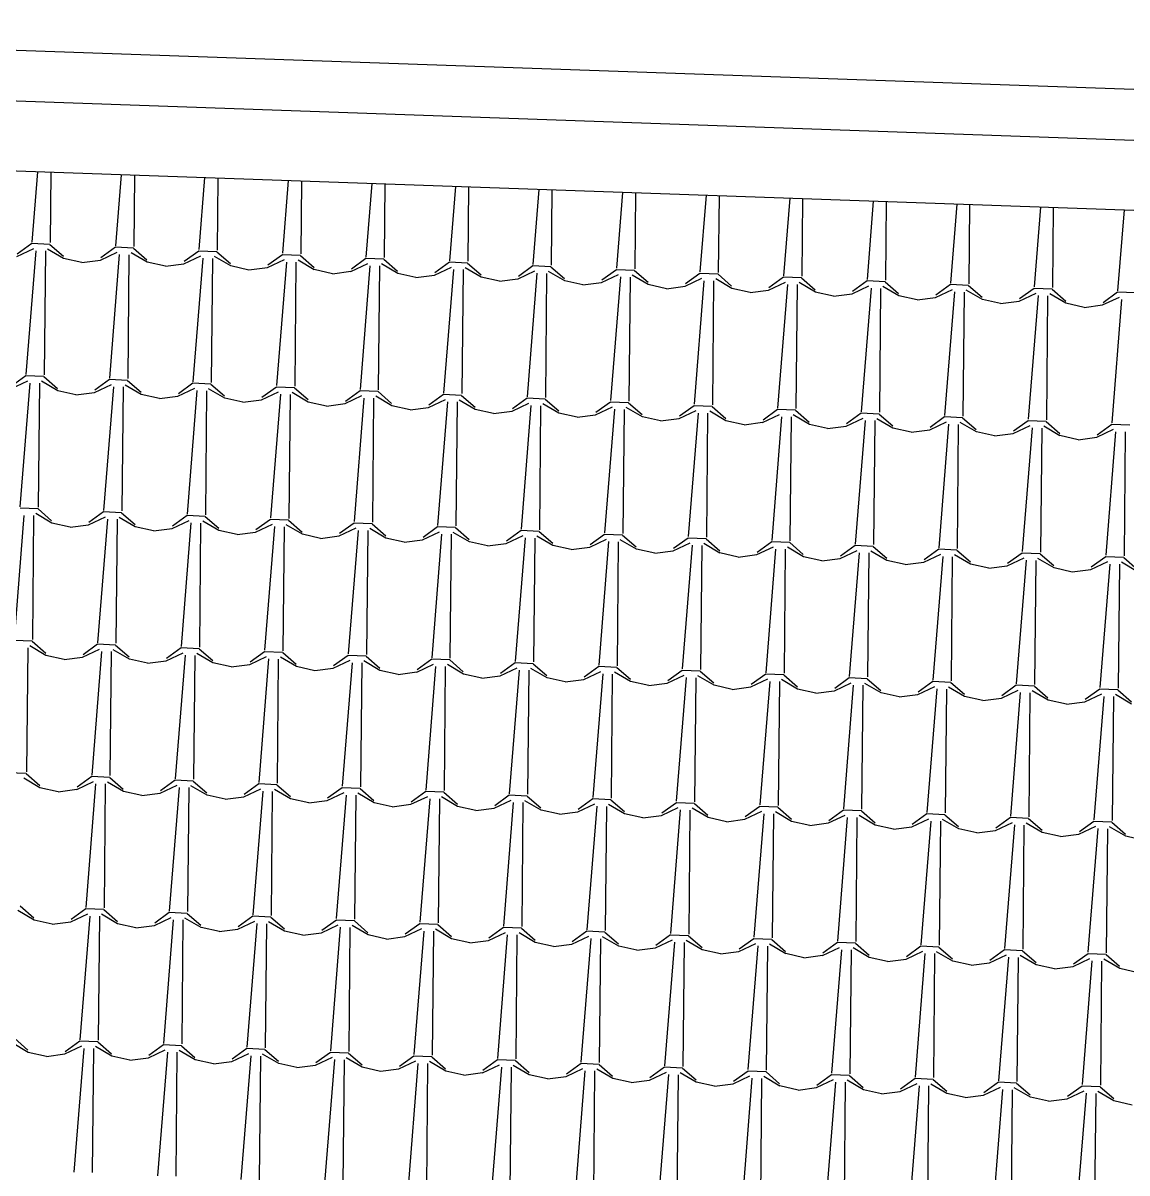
# Model space of a CAD drawing. Extents: x 1037 to 14540, y 1034 to 18285.
# Drawn here: x 7406 to 7722.9, y 1882.9 to 2212.9 of the extents above; entities that cross this region are included whole.
import ezdxf

# ---------------------------------------------------------------- set-up
doc = ezdxf.new("R2010")
doc.units = 0
doc.header["$LTSCALE"] = 100
doc.header["$MEASUREMENT"] = 0
doc.layers.get('0').update_dxf_attribs({"color": 240, "linetype": 'CONTINUOUS'})
doc.layers.add('proiezioni', color=252, linetype='CONTINUOUS')
doc.layers.add('retini copertura', color=32, linetype='CONTINUOUS')

# ---------------------------------------------------------------- blocks, each defined once
blk = doc.blocks.new('*X1854')
at = {"color": 0}
for p, q in [((20.7072, 21.689), (20.691, 21.4873)), ((20.7455, 21.6877), (20.7436, 21.4858)), ((20.9471, 21.6806), (20.9308, 21.4766)), ((20.9853, 21.6793), (20.9834, 21.4751)), ((21.187, 21.6722), (21.1705, 21.4658)), ((21.2251, 21.6708), (21.2231, 21.4644)), ((21.427, 21.6637), (21.4103, 21.4551)), ((21.4649, 21.6624), (21.4629, 21.4536)), ((21.6669, 21.6553), (21.6501, 21.4444)), ((21.7047, 21.654), (21.7026, 21.4429)), ((21.9069, 21.6469), (21.8898, 21.4337)), ((21.9444, 21.6455), (21.9424, 21.4322)), ((22.1468, 21.6384), (22.1296, 21.423)), ((22.1842, 21.6371), (22.1821, 21.4214)), ((22.3867, 21.63), (22.3693, 21.4122)), ((22.424, 21.6287), (22.4219, 21.4107)), ((22.6267, 21.6215), (22.6091, 21.4015)), ((22.6638, 21.6202), (22.6617, 21.4)), ((22.8666, 21.6131), (22.8488, 21.3908)), ((22.9036, 21.6118), (22.9014, 21.3892)), ((23.1066, 21.6047), (23.0886, 21.3801)), ((23.1433, 21.6034), (23.1412, 21.3785)), ((23.3465, 21.5962), (23.3284, 21.3694)), ((23.3831, 21.5949), (23.3809, 21.3678)), ((23.5864, 21.5878), (23.5681, 21.3586)), ((23.6229, 21.5865), (23.6207, 21.357)), ((23.8264, 21.5794), (23.8079, 21.3479)), ((20.6911, 21.4832), (20.6491, 21.4529)), ((20.7428, 21.4808), (20.6911, 21.4832)), ((20.7427, 21.4808), (20.7818, 21.447)), ((20.6481, 21.4463), (20.6966, 21.4692)), ((20.7024, 21.4623), (20.674, 21.1077)), ((20.73, 21.4619), (20.7266, 21.1062)), ((20.7823, 21.4403), (20.736, 21.4674)), ((20.8879, 21.4356), (20.9364, 21.4585)), ((20.9308, 21.4725), (20.8889, 21.4422)), ((20.9421, 21.4516), (20.9138, 21.097)), ((20.9825, 21.4701), (20.9308, 21.4724)), ((20.9698, 21.4512), (20.9664, 21.0955)), ((21.0221, 21.4296), (20.9758, 21.4567)), ((20.9825, 21.4701), (21.0216, 21.4362)), ((21.1276, 21.4249), (21.1761, 21.4477)), ((21.1706, 21.4617), (21.1286, 21.4315)), ((21.2223, 21.4594), (21.1706, 21.4617)), ((21.2223, 21.4594), (21.2613, 21.4255)), ((21.4103, 21.451), (21.3684, 21.4207)), ((21.462, 21.4487), (21.4104, 21.451)), ((21.462, 21.4487), (21.5011, 21.4148)), ((20.8347, 21.4287), (20.7823, 21.4403)), ((20.8347, 21.4287), (20.8878, 21.4357)), ((21.0744, 21.418), (21.0221, 21.4296)), ((21.0744, 21.418), (21.1276, 21.4249)), ((21.1819, 21.4408), (21.1536, 21.0862)), ((21.2096, 21.4405), (21.2061, 21.0847)), ((21.2618, 21.4188), (21.2156, 21.446)), ((21.3142, 21.4072), (21.2618, 21.4189)), ((21.3142, 21.4073), (21.3674, 21.4142)), ((21.3674, 21.4141), (21.4159, 21.437)), ((21.4217, 21.4301), (21.3933, 21.0755)), ((21.4493, 21.4297), (21.4459, 21.074)), ((21.5016, 21.4081), (21.4553, 21.4352)), ((21.6072, 21.4034), (21.6557, 21.4263)), ((21.6501, 21.4403), (21.6082, 21.41)), ((21.6614, 21.4194), (21.6331, 21.0648)), ((21.7018, 21.4379), (21.6501, 21.4402)), ((21.6891, 21.419), (21.6856, 21.0633)), ((21.7414, 21.3974), (21.6951, 21.4245)), ((21.7018, 21.4379), (21.7409, 21.404)), ((21.8469, 21.3927), (21.8954, 21.4156)), ((21.8899, 21.4295), (21.8479, 21.3993)), ((21.9416, 21.4272), (21.8899, 21.4295)), ((21.9811, 21.3867), (21.9348, 21.4138)), ((21.9415, 21.4272), (21.9806, 21.3933)), ((22.1296, 21.4188), (22.0877, 21.3886)), ((22.1813, 21.4165), (22.1296, 21.4188)), ((22.1813, 21.4165), (22.2204, 21.3826)), ((21.5539, 21.3965), (21.5016, 21.4082)), ((21.5539, 21.3965), (21.6071, 21.4035)), ((21.7937, 21.3858), (21.7413, 21.3974)), ((21.7937, 21.3858), (21.8469, 21.3927)), ((21.9012, 21.4087), (21.8728, 21.0541)), ((21.9288, 21.4083), (21.9254, 21.0525)), ((22.0335, 21.3751), (21.9811, 21.3867)), ((22.0335, 21.3751), (22.0866, 21.382)), ((22.0867, 21.3819), (22.1352, 21.4048)), ((22.1409, 21.3979), (22.1126, 21.0433)), ((22.1686, 21.3975), (22.1652, 21.0418)), ((22.2209, 21.3759), (22.1746, 21.4031)), ((22.3264, 21.3712), (22.3749, 21.3941)), ((22.3694, 21.4081), (22.3274, 21.3778)), ((22.3807, 21.3872), (22.3523, 21.0326)), ((22.4211, 21.4058), (22.3694, 21.4081)), ((22.4083, 21.3868), (22.4049, 21.0311)), ((22.4606, 21.3652), (22.4144, 21.3923)), ((22.4211, 21.4057), (22.4601, 21.3719)), ((22.5662, 21.3605), (22.6147, 21.3834)), ((22.6091, 21.3974), (22.5672, 21.3671)), ((22.6608, 21.395), (22.6092, 21.3973)), ((22.7004, 21.3545), (22.6541, 21.3816)), ((22.6608, 21.395), (22.6999, 21.3611)), ((22.8489, 21.3866), (22.807, 21.3564)), ((22.9006, 21.3843), (22.8489, 21.3866)), ((22.9006, 21.3843), (22.9397, 21.3504)), ((22.2732, 21.3643), (22.2209, 21.376)), ((22.2732, 21.3644), (22.3264, 21.3713)), ((22.513, 21.3536), (22.4606, 21.3652)), ((22.513, 21.3536), (22.5662, 21.3606)), ((22.6205, 21.3765), (22.5921, 21.0219)), ((22.6481, 21.3761), (22.6447, 21.0203)), ((22.7527, 21.3429), (22.7004, 21.3545)), ((22.7527, 21.3429), (22.8059, 21.3498)), ((22.806, 21.3498), (22.8545, 21.3727)), ((22.8602, 21.3658), (22.8319, 21.0112)), ((22.8879, 21.3653), (22.8844, 21.0096)), ((22.9402, 21.3437), (22.8939, 21.3709)), ((23.0457, 21.339), (23.0942, 21.3619)), ((23.0887, 21.3759), (23.0467, 21.3456)), ((23.1, 21.3551), (23.0716, 21.0005)), ((23.1404, 21.3736), (23.0887, 21.3759)), ((23.1276, 21.3546), (23.1242, 20.9989)), ((23.1799, 21.333), (23.1336, 21.3602)), ((23.1404, 21.3736), (23.1794, 21.3397)), ((23.2855, 21.3283), (23.334, 21.3512)), ((23.3284, 21.3652), (23.2865, 21.3349)), ((23.3801, 21.3628), (23.3284, 21.3652)), ((23.4197, 21.3223), (23.3734, 21.3494)), ((23.3801, 21.3628), (23.4192, 21.329)), ((23.5682, 21.3544), (23.5262, 21.3242)), ((23.6199, 21.3521), (23.5682, 21.3544)), ((23.6199, 21.3521), (23.6589, 21.3182)), ((22.9925, 21.3321), (22.9401, 21.3438)), ((22.9925, 21.3322), (23.0457, 21.3391)), ((23.2323, 21.3214), (23.1799, 21.3331)), ((23.2323, 21.3215), (23.2854, 21.3284)), ((23.3397, 21.3443), (23.3114, 20.9897)), ((23.3674, 21.3439), (23.3639, 20.9881)), ((23.472, 21.3107), (23.4197, 21.3223)), ((23.472, 21.3107), (23.5252, 21.3176)), ((23.5252, 21.3176), (23.5737, 21.3405)), ((23.5795, 21.3336), (23.5511, 20.979)), ((23.6071, 21.3331), (23.6037, 20.9774)), ((23.6594, 21.3116), (23.6132, 21.3387)), ((23.765, 21.3069), (23.8135, 21.3297)), ((23.808, 21.3437), (23.766, 21.3135)), ((23.8192, 21.3229), (23.7909, 20.9683)), ((23.8596, 21.3414), (23.808, 21.3437)), ((23.7118, 21.3), (23.6594, 21.3116)), ((23.7118, 21.3), (23.765, 21.3069)), ((20.6311, 21.0667), (20.6796, 21.0896)), ((20.6741, 21.1036), (20.6321, 21.0733)), ((20.7258, 21.1012), (20.6741, 21.1035)), ((20.7653, 21.0607), (20.7191, 21.0878)), ((20.7258, 21.1012), (20.7648, 21.0673)), ((20.9138, 21.0928), (20.8719, 21.0626)), ((20.9655, 21.0905), (20.9139, 21.0928)), ((20.9655, 21.0905), (21.0046, 21.0566)), ((20.6854, 21.0827), (20.657, 20.7281)), ((20.7131, 21.0823), (20.7096, 20.7266)), ((20.8177, 21.0491), (20.7653, 21.0607)), ((20.8177, 21.0491), (20.8709, 21.056)), ((20.8709, 21.056), (20.9194, 21.0789)), ((20.9252, 21.0719), (20.8968, 20.7173)), ((20.9528, 21.0716), (20.9494, 20.7159)), ((21.0051, 21.0499), (20.9588, 21.0771)), ((21.1106, 21.0452), (21.1592, 21.0681)), ((21.1536, 21.0821), (21.1117, 21.0518)), ((21.1649, 21.0612), (21.1366, 20.7066)), ((21.2053, 21.0798), (21.1536, 21.0821)), ((21.1926, 21.0608), (21.1891, 20.7051)), ((21.2448, 21.0392), (21.1986, 21.0663)), ((21.2053, 21.0798), (21.2444, 21.0459)), ((21.3504, 21.0345), (21.3989, 21.0574)), ((21.3934, 21.0714), (21.3514, 21.0411)), ((21.4451, 21.069), (21.3934, 21.0714)), ((21.4846, 21.0285), (21.4383, 21.0556)), ((21.445, 21.069), (21.4841, 21.0352)), ((21.6331, 21.0606), (21.5912, 21.0304)), ((21.6848, 21.0583), (21.6331, 21.0606)), ((21.6848, 21.0583), (21.7239, 21.0244)), ((21.0574, 21.0383), (21.0051, 21.05)), ((21.0574, 21.0384), (21.1106, 21.0453)), ((21.2972, 21.0276), (21.2448, 21.0393)), ((21.2972, 21.0277), (21.3504, 21.0346)), ((21.4047, 21.0505), (21.3763, 20.6959)), ((21.4323, 21.0501), (21.4289, 20.6944)), ((21.537, 21.0169), (21.4846, 21.0285)), ((21.5369, 21.0169), (21.5901, 21.0238)), ((21.5902, 21.0238), (21.6387, 21.0467)), ((21.6444, 21.0398), (21.6161, 20.6852)), ((21.6721, 21.0394), (21.6687, 20.6837)), ((21.7244, 21.0178), (21.6781, 21.0449)), ((21.7767, 21.0062), (21.7244, 21.0178)), ((21.8299, 21.0131), (21.8784, 21.0359)), ((21.8729, 21.0499), (21.8309, 21.0197)), ((21.8842, 21.029), (21.8558, 20.6744)), ((21.9246, 21.0476), (21.8729, 21.0499)), ((21.9118, 21.0286), (21.9084, 20.6729)), ((21.9641, 21.007), (21.9179, 21.0342)), ((21.9246, 21.0476), (21.9636, 21.0137)), ((22.0697, 21.0023), (22.1182, 21.0252)), ((22.1126, 21.0392), (22.0707, 21.0089)), ((22.1239, 21.0183), (22.0956, 20.6637)), ((22.1643, 21.0369), (22.1127, 21.0392)), ((22.1516, 21.0179), (22.1482, 20.6622)), ((22.2039, 20.9963), (22.1576, 21.0234)), ((22.1643, 21.0369), (22.2034, 21.003)), ((22.3524, 21.0285), (22.3105, 20.9982)), ((22.4041, 21.0261), (22.3524, 21.0284)), ((22.4041, 21.0261), (22.4432, 20.9922)), ((21.7767, 21.0062), (21.8299, 21.0131)), ((22.0165, 20.9954), (21.9641, 21.0071)), ((22.0165, 20.9955), (22.0697, 21.0024)), ((22.2562, 20.9847), (22.2039, 20.9964)), ((22.2562, 20.9847), (22.3094, 20.9917)), ((22.3094, 20.9916), (22.358, 21.0145)), ((22.3637, 21.0076), (22.3354, 20.653)), ((22.3914, 21.0072), (22.3879, 20.6515)), ((22.4436, 20.9856), (22.3974, 21.0127)), ((22.496, 20.974), (22.4436, 20.9856)), ((22.5492, 20.9809), (22.5977, 21.0038)), ((22.5922, 21.0177), (22.5502, 20.9875)), ((22.6035, 20.9969), (22.5751, 20.6423)), ((22.6439, 21.0154), (22.5922, 21.0177)), ((22.6311, 20.9964), (22.6277, 20.6407)), ((22.6834, 20.9749), (22.6371, 21.002)), ((22.6438, 21.0154), (22.6829, 20.9815)), ((22.789, 20.9701), (22.8375, 20.993)), ((22.8319, 21.007), (22.79, 20.9768)), ((22.8432, 20.9862), (22.8149, 20.6316)), ((22.8836, 21.0047), (22.8319, 21.007)), ((22.8709, 20.9857), (22.8674, 20.63)), ((22.9232, 20.9641), (22.8769, 20.9913)), ((22.8836, 21.0047), (22.9227, 20.9708)), ((23.0717, 20.9963), (23.0297, 20.966)), ((23.1234, 20.994), (23.0717, 20.9963)), ((23.1234, 20.9939), (23.1624, 20.9601)), ((23.3114, 20.9856), (23.2695, 20.9553)), ((23.3631, 20.9832), (23.3115, 20.9855)), ((22.496, 20.974), (22.5492, 20.9809)), ((22.7358, 20.9633), (22.6834, 20.9749)), ((22.7357, 20.9633), (22.7889, 20.9702)), ((22.9755, 20.9525), (22.9232, 20.9642)), ((22.9755, 20.9526), (23.0287, 20.9595)), ((23.0287, 20.9594), (23.0772, 20.9823)), ((23.083, 20.9754), (23.0546, 20.6208)), ((23.1106, 20.975), (23.1072, 20.6193)), ((23.1629, 20.9534), (23.1167, 20.9805)), ((23.2153, 20.9418), (23.1629, 20.9534)), ((23.2685, 20.9487), (23.317, 20.9716)), ((23.3227, 20.9647), (23.2944, 20.6101)), ((23.3504, 20.9642), (23.347, 20.6085)), ((23.4027, 20.9427), (23.3564, 20.9698)), ((23.3631, 20.9832), (23.4022, 20.9493)), ((23.5082, 20.938), (23.5568, 20.9609)), ((23.5512, 20.9748), (23.5093, 20.9446)), ((23.5625, 20.954), (23.5341, 20.5994)), ((23.6029, 20.9725), (23.5512, 20.9748)), ((23.5901, 20.9535), (23.5867, 20.5978)), ((23.6424, 20.9319), (23.5962, 20.9591)), ((23.6029, 20.9725), (23.642, 20.9386)), ((23.791, 20.9641), (23.749, 20.9338)), ((23.8427, 20.9618), (23.791, 20.9641)), ((23.2153, 20.9418), (23.2685, 20.9488)), ((23.455, 20.9311), (23.4027, 20.9427)), ((23.455, 20.9311), (23.5082, 20.938)), ((23.6948, 20.9203), (23.6424, 20.932)), ((23.6948, 20.9204), (23.748, 20.9273)), ((23.748, 20.9272), (23.7965, 20.9501)), ((23.8023, 20.9433), (23.7739, 20.5887)), ((23.8299, 20.9428), (23.8265, 20.5871)), ((20.7088, 20.7216), (20.6571, 20.7239)), ((20.7088, 20.7216), (20.7479, 20.6877)), ((20.6684, 20.703), (20.6401, 20.3484)), ((20.6961, 20.7027), (20.6926, 20.347)), ((20.7483, 20.6811), (20.7021, 20.7082)), ((20.8539, 20.6763), (20.9024, 20.6992)), ((20.8969, 20.7132), (20.8549, 20.683)), ((20.9082, 20.6923), (20.8798, 20.3377)), ((20.9485, 20.7109), (20.8969, 20.7132)), ((20.9358, 20.6919), (20.9324, 20.3362)), ((20.9881, 20.6703), (20.9418, 20.6975)), ((20.9485, 20.7109), (20.9876, 20.677)), ((21.0937, 20.6656), (21.1422, 20.6885)), ((21.1366, 20.7025), (21.0947, 20.6722)), ((21.1883, 20.7002), (21.1366, 20.7025)), ((21.1883, 20.7001), (21.2274, 20.6663)), ((21.3764, 20.6918), (21.3344, 20.6615)), ((21.4281, 20.6894), (21.3764, 20.6917)), ((21.4281, 20.6894), (21.4671, 20.6555)), ((20.8007, 20.6694), (20.7483, 20.6811)), ((20.8007, 20.6695), (20.8539, 20.6764)), ((21.0405, 20.6587), (20.9881, 20.6704)), ((21.0404, 20.6588), (21.0936, 20.6657)), ((21.1479, 20.6816), (21.1196, 20.327)), ((21.1756, 20.6812), (21.1722, 20.3255)), ((21.2279, 20.6596), (21.1816, 20.6867)), ((21.2802, 20.648), (21.2279, 20.6596)), ((21.2802, 20.648), (21.3334, 20.655)), ((21.3334, 20.6549), (21.3819, 20.6778)), ((21.3877, 20.6709), (21.3593, 20.3163)), ((21.4153, 20.6705), (21.4119, 20.3148)), ((21.4676, 20.6489), (21.4214, 20.676)), ((21.5732, 20.6442), (21.6217, 20.6671)), ((21.6161, 20.681), (21.5742, 20.6508)), ((21.6274, 20.6601), (21.5991, 20.3055)), ((21.6678, 20.6787), (21.6162, 20.681)), ((21.6551, 20.6597), (21.6517, 20.304)), ((21.7074, 20.6381), (21.6611, 20.6653)), ((21.6678, 20.6787), (21.7069, 20.6448)), ((21.8129, 20.6334), (21.8615, 20.6563)), ((21.8559, 20.6703), (21.814, 20.64)), ((21.9076, 20.668), (21.8559, 20.6703)), ((21.9076, 20.668), (21.9467, 20.6341)), ((22.0957, 20.6596), (22.0537, 20.6293)), ((22.1473, 20.6572), (22.0957, 20.6596)), ((22.1473, 20.6572), (22.1864, 20.6234)), ((21.52, 20.6373), (21.4676, 20.6489)), ((21.52, 20.6373), (21.5731, 20.6442)), ((21.7597, 20.6265), (21.7074, 20.6382)), ((21.7597, 20.6266), (21.8129, 20.6335)), ((21.8672, 20.6494), (21.8389, 20.2948)), ((21.8949, 20.649), (21.8914, 20.2933)), ((21.9471, 20.6274), (21.9009, 20.6545)), ((21.9995, 20.6158), (21.9471, 20.6275)), ((21.9995, 20.6158), (22.0527, 20.6228)), ((22.0527, 20.6227), (22.1012, 20.6456)), ((22.107, 20.6387), (22.0786, 20.2841)), ((22.1346, 20.6383), (22.1312, 20.2826)), ((22.1869, 20.6167), (22.1406, 20.6438)), ((22.2925, 20.612), (22.341, 20.6349)), ((22.3354, 20.6488), (22.2935, 20.6186)), ((22.3467, 20.628), (22.3184, 20.2734)), ((22.3871, 20.6465), (22.3354, 20.6488)), ((22.3744, 20.6276), (22.3709, 20.2718)), ((22.4267, 20.606), (22.3804, 20.6331)), ((22.3871, 20.6465), (22.4262, 20.6126)), ((22.5322, 20.6013), (22.5807, 20.6241)), ((22.5752, 20.6381), (22.5332, 20.6079)), ((22.6269, 20.6358), (22.5752, 20.6381)), ((22.6664, 20.5952), (22.6202, 20.6224)), ((22.6269, 20.6358), (22.6659, 20.6019)), ((22.8149, 20.6274), (22.773, 20.5971)), ((22.8666, 20.6251), (22.815, 20.6274)), ((22.8666, 20.6251), (22.9057, 20.5912)), ((22.2393, 20.6051), (22.1869, 20.6167)), ((22.2392, 20.6051), (22.2924, 20.612)), ((22.479, 20.5944), (22.4267, 20.606)), ((22.479, 20.5944), (22.5322, 20.6013)), ((22.5865, 20.6173), (22.5581, 20.2627)), ((22.6141, 20.6168), (22.6107, 20.2611)), ((22.7188, 20.5836), (22.6664, 20.5953)), ((22.7188, 20.5837), (22.772, 20.5906)), ((22.772, 20.5905), (22.8205, 20.6134)), ((22.8262, 20.6065), (22.7979, 20.2519)), ((22.8539, 20.6061), (22.8505, 20.2504)), ((22.9062, 20.5845), (22.8599, 20.6116)), ((23.0117, 20.5798), (23.0602, 20.6027)), ((23.0547, 20.6167), (23.0128, 20.5864)), ((23.066, 20.5958), (23.0376, 20.2412)), ((23.1064, 20.6143), (23.0547, 20.6166)), ((23.0936, 20.5954), (23.0902, 20.2396)), ((23.1459, 20.5738), (23.0997, 20.6009)), ((23.1064, 20.6143), (23.1455, 20.5804)), ((23.2515, 20.5691), (23.3, 20.592)), ((23.2945, 20.6059), (23.2525, 20.5757)), ((23.3461, 20.6036), (23.2945, 20.6059)), ((23.3857, 20.5631), (23.3394, 20.5902)), ((23.3461, 20.6036), (23.3852, 20.5697)), ((23.5342, 20.5952), (23.4923, 20.5649)), ((23.5859, 20.5929), (23.5342, 20.5952)), ((23.5859, 20.5929), (23.625, 20.559)), ((22.9585, 20.5729), (22.9062, 20.5845)), ((22.9585, 20.5729), (23.0117, 20.5799)), ((23.1983, 20.5622), (23.1459, 20.5738)), ((23.1983, 20.5622), (23.2515, 20.5691)), ((23.3058, 20.5851), (23.2774, 20.2305)), ((23.3334, 20.5846), (23.33, 20.2289)), ((23.4381, 20.5514), (23.3857, 20.5631)), ((23.438, 20.5515), (23.4912, 20.5584)), ((23.4913, 20.5583), (23.5398, 20.5812)), ((23.5455, 20.5744), (23.5172, 20.2198)), ((23.5732, 20.5739), (23.5697, 20.2182)), ((23.6255, 20.5523), (23.5792, 20.5795)), ((23.731, 20.5476), (23.7795, 20.5705)), ((23.774, 20.5845), (23.732, 20.5542)), ((23.7853, 20.5636), (23.7569, 20.209)), ((23.8257, 20.5822), (23.774, 20.5845)), ((23.8129, 20.5632), (23.8095, 20.2074)), ((23.8652, 20.5416), (23.819, 20.5687)), ((23.8257, 20.5821), (23.8647, 20.5483)), ((23.6778, 20.5407), (23.6255, 20.5524)), ((23.6778, 20.5408), (23.731, 20.5477)), ((20.6918, 20.342), (20.6401, 20.3443)), ((20.7314, 20.3014), (20.6851, 20.3286)), ((20.6918, 20.342), (20.7309, 20.3081)), ((20.8799, 20.3336), (20.8379, 20.3033)), ((20.9316, 20.3313), (20.8799, 20.3336)), ((20.9316, 20.3313), (20.9706, 20.2974)), ((20.6791, 20.3231), (20.6757, 19.9673)), ((20.7837, 20.2898), (20.7313, 20.3015)), ((20.7837, 20.2899), (20.8369, 20.2968)), ((20.8369, 20.2967), (20.8854, 20.3196)), ((20.8912, 20.3127), (20.8628, 19.9581)), ((20.9188, 20.3123), (20.9154, 19.9566)), ((20.9711, 20.2907), (20.9249, 20.3178)), ((21.0767, 20.286), (21.1252, 20.3089)), ((21.1196, 20.3229), (21.0777, 20.2926)), ((21.1309, 20.302), (21.1026, 19.9474)), ((21.1713, 20.3205), (21.1197, 20.3228)), ((21.1586, 20.3016), (21.1552, 19.9459)), ((21.2109, 20.28), (21.1646, 20.3071)), ((21.1713, 20.3205), (21.2104, 20.2866)), ((21.3164, 20.2753), (21.3649, 20.2982)), ((21.3594, 20.3121), (21.3174, 20.2819)), ((21.4111, 20.3098), (21.3594, 20.3121)), ((21.4506, 20.2693), (21.4044, 20.2964)), ((21.4111, 20.3098), (21.4501, 20.2759)), ((21.5992, 20.3014), (21.5572, 20.2711)), ((21.6508, 20.2991), (21.5992, 20.3014)), ((21.6508, 20.2991), (21.6899, 20.2652)), ((21.0235, 20.2791), (20.9711, 20.2907)), ((21.0235, 20.2791), (21.0766, 20.2861)), ((21.2632, 20.2684), (21.2109, 20.28)), ((21.2632, 20.2684), (21.3164, 20.2753)), ((21.3707, 20.2912), (21.3424, 19.9366)), ((21.3984, 20.2909), (21.3949, 19.9351)), ((21.503, 20.2576), (21.4506, 20.2693)), ((21.503, 20.2577), (21.5562, 20.2646)), ((21.5562, 20.2645), (21.6047, 20.2874)), ((21.6105, 20.2805), (21.5821, 19.9259)), ((21.6381, 20.2801), (21.6347, 19.9244)), ((21.6904, 20.2585), (21.6441, 20.2857)), ((21.796, 20.2538), (21.8445, 20.2767)), ((21.8389, 20.2907), (21.797, 20.2604)), ((21.8502, 20.2698), (21.8219, 19.9152)), ((21.8906, 20.2884), (21.8389, 20.2907)), ((21.8779, 20.2694), (21.8744, 19.9137)), ((21.9302, 20.2478), (21.8839, 20.2749)), ((21.8906, 20.2883), (21.9297, 20.2545)), ((22.0357, 20.2431), (22.0842, 20.266)), ((22.0787, 20.28), (22.0367, 20.2497)), ((22.09, 20.2591), (22.0616, 19.9045)), ((22.1304, 20.2776), (22.0787, 20.2799)), ((22.1699, 20.2371), (22.1237, 20.2642)), ((22.1304, 20.2776), (22.1694, 20.2437)), ((22.3184, 20.2692), (22.2765, 20.239)), ((22.3701, 20.2669), (22.3185, 20.2692)), ((22.3701, 20.2669), (22.4092, 20.233)), ((21.7427, 20.2469), (21.6904, 20.2586)), ((21.7427, 20.2469), (21.7959, 20.2539)), ((21.9825, 20.2362), (21.9302, 20.2478)), ((21.9825, 20.2362), (22.0357, 20.2431)), ((22.1176, 20.2587), (22.1142, 19.9029)), ((22.2223, 20.2255), (22.1699, 20.2371)), ((22.2223, 20.2255), (22.2754, 20.2324)), ((22.2755, 20.2324), (22.324, 20.2552)), ((22.3297, 20.2484), (22.3014, 19.8938)), ((22.3574, 20.2479), (22.354, 19.8922)), ((22.4097, 20.2263), (22.3634, 20.2535)), ((22.462, 20.2147), (22.4097, 20.2264)), ((22.5152, 20.2216), (22.5637, 20.2445)), ((22.5582, 20.2585), (22.5163, 20.2282)), ((22.5695, 20.2376), (22.5411, 19.883)), ((22.6099, 20.2562), (22.5582, 20.2585)), ((22.5971, 20.2372), (22.5937, 19.8815)), ((22.6494, 20.2156), (22.6032, 20.2427)), ((22.6099, 20.2562), (22.6489, 20.2223)), ((22.755, 20.2109), (22.8035, 20.2338)), ((22.798, 20.2478), (22.756, 20.2175)), ((22.8093, 20.2269), (22.7809, 19.8723)), ((22.8496, 20.2454), (22.798, 20.2478)), ((22.8369, 20.2265), (22.8335, 19.8708)), ((22.8892, 20.2049), (22.8429, 20.232)), ((22.8496, 20.2454), (22.8887, 20.2116)), ((23.0377, 20.237), (22.9958, 20.2068)), ((23.0894, 20.2347), (23.0377, 20.237)), ((23.0894, 20.2347), (23.1285, 20.2008)), ((23.2775, 20.2263), (23.2355, 20.1961)), ((23.3292, 20.224), (23.2775, 20.2263)), ((22.462, 20.2148), (22.5152, 20.2217)), ((22.7018, 20.204), (22.6494, 20.2156)), ((22.7018, 20.204), (22.755, 20.211)), ((22.9415, 20.1933), (22.8892, 20.2049)), ((22.9415, 20.1933), (22.9947, 20.2002)), ((22.9948, 20.2002), (23.0433, 20.2231)), ((23.049, 20.2162), (23.0207, 19.8616)), ((23.0767, 20.2157), (23.0732, 19.86)), ((23.129, 20.1942), (23.0827, 20.2213)), ((23.1813, 20.1825), (23.129, 20.1942)), ((23.2345, 20.1894), (23.283, 20.2123)), ((23.2888, 20.2055), (23.2604, 19.8509)), ((23.3164, 20.205), (23.313, 19.8493)), ((23.3687, 20.1834), (23.3225, 20.2106)), ((23.3292, 20.224), (23.3682, 20.1901)), ((23.4743, 20.1787), (23.5228, 20.2016)), ((23.5172, 20.2156), (23.4753, 20.1853)), ((23.5285, 20.1947), (23.5002, 19.8401)), ((23.5689, 20.2133), (23.5173, 20.2156)), ((23.5562, 20.1943), (23.5527, 19.8386)), ((23.6085, 20.1727), (23.5622, 20.1998)), ((23.5689, 20.2133), (23.608, 20.1794)), ((23.757, 20.2049), (23.7151, 20.1746)), ((23.8087, 20.2025), (23.757, 20.2048)), ((23.8087, 20.2025), (23.8477, 20.1686)), ((23.1813, 20.1826), (23.2345, 20.1895)), ((23.4211, 20.1718), (23.3687, 20.1835)), ((23.4211, 20.1719), (23.4742, 20.1788)), ((23.6608, 20.1611), (23.6085, 20.1727)), ((23.6608, 20.1611), (23.714, 20.168)), ((23.714, 20.168), (23.7625, 20.1909)), ((23.7683, 20.184), (23.7399, 19.8294)), ((23.7959, 20.1835), (23.7925, 19.8278)), ((23.8482, 20.162), (23.802, 20.1891)), ((20.6748, 19.9624), (20.6231, 19.9647)), ((20.6748, 19.9624), (20.7139, 19.9285)), ((20.7144, 19.9218), (20.6681, 19.9489)), ((20.8199, 19.9171), (20.8684, 19.94)), ((20.8629, 19.954), (20.8209, 19.9237)), ((20.8742, 19.9331), (20.8459, 19.5785)), ((20.9146, 19.9516), (20.8629, 19.954)), ((20.9019, 19.9327), (20.8984, 19.577)), ((20.9541, 19.9111), (20.9079, 19.9382)), ((20.9146, 19.9516), (20.9536, 19.9177)), ((21.0597, 19.9064), (21.1082, 19.9293)), ((21.1026, 19.9432), (21.0607, 19.913)), ((21.1543, 19.9409), (21.1027, 19.9432)), ((21.1543, 19.9409), (21.1934, 19.907)), ((21.3424, 19.9325), (21.3005, 19.9023)), ((21.3941, 19.9302), (21.3424, 19.9325)), ((21.3941, 19.9302), (21.4332, 19.8963)), ((20.7667, 19.9102), (20.7144, 19.9218)), ((20.7667, 19.9102), (20.8199, 19.9172)), ((21.0065, 19.8995), (20.9541, 19.9111)), ((21.0065, 19.8995), (21.0597, 19.9064)), ((21.114, 19.9223), (21.0856, 19.5678)), ((21.1416, 19.922), (21.1382, 19.5663)), ((21.1939, 19.9004), (21.1476, 19.9275)), ((21.2462, 19.8887), (21.1939, 19.9004)), ((21.2995, 19.8956), (21.348, 19.9185)), ((21.3537, 19.9116), (21.3254, 19.557)), ((21.3814, 19.9112), (21.3779, 19.5555)), ((21.4337, 19.8896), (21.3874, 19.9168)), ((21.5392, 19.8849), (21.5877, 19.9078)), ((21.5822, 19.9218), (21.5402, 19.8915)), ((21.5935, 19.9009), (21.5651, 19.5463)), ((21.6339, 19.9195), (21.5822, 19.9218)), ((21.6211, 19.9005), (21.6177, 19.5448)), ((21.6734, 19.8789), (21.6271, 19.906)), ((21.6338, 19.9194), (21.6729, 19.8856)), ((21.779, 19.8742), (21.8275, 19.8971)), ((21.8219, 19.9111), (21.78, 19.8808)), ((21.8736, 19.9087), (21.8219, 19.911)), ((21.8736, 19.9087), (21.9127, 19.8748)), ((22.0617, 19.9003), (22.0197, 19.8701)), ((22.1134, 19.898), (22.0617, 19.9003)), ((22.1134, 19.898), (22.1524, 19.8641)), ((21.2462, 19.8888), (21.2994, 19.8957)), ((21.486, 19.878), (21.4336, 19.8897)), ((21.486, 19.8781), (21.5392, 19.885)), ((21.7258, 19.8673), (21.6734, 19.8789)), ((21.7258, 19.8673), (21.7789, 19.8742)), ((21.8332, 19.8902), (21.8049, 19.5356)), ((21.8609, 19.8898), (21.8575, 19.5341)), ((21.9132, 19.8682), (21.8669, 19.8953)), ((21.9655, 19.8566), (21.9132, 19.8682)), ((21.9655, 19.8566), (22.0187, 19.8635)), ((22.0187, 19.8635), (22.0672, 19.8864)), ((22.073, 19.8795), (22.0446, 19.5249)), ((22.1006, 19.879), (22.0972, 19.5233)), ((22.1529, 19.8574), (22.1067, 19.8846)), ((22.2585, 19.8527), (22.307, 19.8756)), ((22.3015, 19.8896), (22.2595, 19.8593)), ((22.3128, 19.8687), (22.2844, 19.5141)), ((22.3531, 19.8873), (22.3015, 19.8896)), ((22.3404, 19.8683), (22.337, 19.5126)), ((22.3927, 19.8467), (22.3464, 19.8739)), ((22.3531, 19.8873), (22.3922, 19.8534)), ((22.4983, 19.842), (22.5468, 19.8649)), ((22.5412, 19.8789), (22.4993, 19.8486)), ((22.5929, 19.8765), (22.5412, 19.8789)), ((22.6325, 19.836), (22.5862, 19.8631)), ((22.5929, 19.8765), (22.632, 19.8427)), ((22.781, 19.8681), (22.739, 19.8379)), ((22.8327, 19.8658), (22.781, 19.8681)), ((22.8326, 19.8658), (22.8717, 19.8319)), ((22.2053, 19.8458), (22.1529, 19.8575)), ((22.2053, 19.8459), (22.2585, 19.8528)), ((22.445, 19.8351), (22.3927, 19.8468)), ((22.445, 19.8351), (22.4982, 19.8421)), ((22.5525, 19.858), (22.5242, 19.5034)), ((22.5802, 19.8576), (22.5767, 19.5019)), ((22.6848, 19.8244), (22.6324, 19.836)), ((22.6848, 19.8244), (22.738, 19.8313)), ((22.738, 19.8313), (22.7865, 19.8542)), ((22.7923, 19.8473), (22.7639, 19.4927)), ((22.8199, 19.8468), (22.8165, 19.4911)), ((22.8722, 19.8253), (22.8259, 19.8524)), ((22.9778, 19.8206), (23.0263, 19.8434)), ((23.0207, 19.8574), (22.9788, 19.8272)), ((23.032, 19.8366), (23.0037, 19.482)), ((23.0724, 19.8551), (23.0207, 19.8574)), ((23.0597, 19.8361), (23.0562, 19.4804)), ((23.112, 19.8145), (23.0657, 19.8417)), ((23.0724, 19.8551), (23.1115, 19.8212)), ((23.2175, 19.8098), (23.266, 19.8327)), ((23.2605, 19.8467), (23.2185, 19.8164)), ((23.3122, 19.8444), (23.2605, 19.8467)), ((23.3517, 19.8038), (23.3055, 19.8309)), ((23.3122, 19.8444), (23.3512, 19.8105)), ((23.5003, 19.836), (23.4583, 19.8057)), ((23.5519, 19.8336), (23.5003, 19.836)), ((23.5519, 19.8336), (23.591, 19.7997)), ((22.9246, 19.8137), (22.8722, 19.8253)), ((22.9246, 19.8137), (22.9777, 19.8206)), ((23.1643, 19.8029), (23.112, 19.8146)), ((23.1643, 19.803), (23.2175, 19.8099)), ((23.2718, 19.8259), (23.2434, 19.4713)), ((23.2994, 19.8254), (23.296, 19.4697)), ((23.4041, 19.7922), (23.3517, 19.8038)), ((23.4041, 19.7922), (23.4573, 19.7992)), ((23.4573, 19.7991), (23.5058, 19.822)), ((23.5115, 19.8151), (23.4832, 19.4605)), ((23.5392, 19.8146), (23.5358, 19.4589)), ((23.5915, 19.7931), (23.5452, 19.8202)), ((23.6971, 19.7884), (23.7456, 19.8113)), ((23.74, 19.8252), (23.6981, 19.795)), ((23.7513, 19.8044), (23.7229, 19.4498)), ((23.7917, 19.8229), (23.74, 19.8252)), ((23.7789, 19.8039), (23.7755, 19.4482)), ((23.8313, 19.7824), (23.785, 19.8095)), ((23.7917, 19.8229), (23.8308, 19.789)), ((23.6438, 19.7815), (23.5915, 19.7931)), ((23.6438, 19.7815), (23.697, 19.7884)), ((23.8836, 19.7707), (23.8312, 19.7824)), ((20.6974, 19.5422), (20.6511, 19.5693)), ((20.6578, 19.5827), (20.6969, 19.5489)), ((20.8459, 19.5743), (20.804, 19.5441)), ((20.8976, 19.572), (20.8459, 19.5743)), ((20.8976, 19.572), (20.9367, 19.5381)), ((20.7497, 19.5306), (20.6974, 19.5422)), ((20.7497, 19.5306), (20.8029, 19.5375)), ((20.8029, 19.5375), (20.8515, 19.5604)), ((20.8572, 19.5535), (20.8289, 19.1989)), ((20.8849, 19.5531), (20.8814, 19.1974)), ((20.9372, 19.5315), (20.8909, 19.5586)), ((21.0427, 19.5268), (21.0912, 19.5496)), ((21.0857, 19.5636), (21.0437, 19.5334)), ((21.097, 19.5427), (21.0686, 19.1881)), ((21.1374, 19.5613), (21.0857, 19.5636)), ((21.1246, 19.5424), (21.1212, 19.1866)), ((21.1769, 19.5207), (21.1306, 19.5479)), ((21.1373, 19.5613), (21.1764, 19.5274)), ((21.2825, 19.516), (21.331, 19.5389)), ((21.3254, 19.5529), (21.2835, 19.5226)), ((21.3771, 19.5506), (21.3254, 19.5529)), ((21.4167, 19.51), (21.3704, 19.5371)), ((21.3771, 19.5506), (21.4162, 19.5167)), ((21.5652, 19.5422), (21.5232, 19.5119)), ((21.6169, 19.5398), (21.5652, 19.5421)), ((21.6169, 19.5398), (21.6559, 19.5059)), ((20.9895, 19.5198), (20.9371, 19.5315)), ((20.9895, 19.5199), (21.0427, 19.5268)), ((21.2293, 19.5091), (21.1769, 19.5208)), ((21.2292, 19.5092), (21.2824, 19.5161)), ((21.3367, 19.532), (21.3084, 19.1774)), ((21.3644, 19.5316), (21.361, 19.1759)), ((21.469, 19.4984), (21.4167, 19.51)), ((21.469, 19.4984), (21.5222, 19.5054)), ((21.5222, 19.5053), (21.5707, 19.5282)), ((21.5765, 19.5213), (21.5481, 19.1667)), ((21.6041, 19.5209), (21.6007, 19.1652)), ((21.6564, 19.4993), (21.6102, 19.5264)), ((21.762, 19.4946), (21.8105, 19.5175)), ((21.8049, 19.5314), (21.763, 19.5012)), ((21.8163, 19.5106), (21.7879, 19.156)), ((21.8566, 19.5291), (21.805, 19.5314)), ((21.8439, 19.5102), (21.8405, 19.1544)), ((21.8962, 19.4886), (21.8499, 19.5157)), ((21.8566, 19.5291), (21.8957, 19.4952)), ((22.0017, 19.4838), (22.0503, 19.5067)), ((22.0447, 19.5207), (22.0028, 19.4905)), ((22.0964, 19.5184), (22.0447, 19.5207)), ((22.136, 19.4778), (22.0897, 19.505)), ((22.0964, 19.5184), (22.1355, 19.4845)), ((22.2845, 19.51), (22.2425, 19.4797)), ((22.3362, 19.5077), (22.2845, 19.51)), ((22.3361, 19.5076), (22.3752, 19.4738)), ((21.7088, 19.4877), (21.6564, 19.4993)), ((21.7088, 19.4877), (21.762, 19.4946)), ((21.9485, 19.4769), (21.8962, 19.4886)), ((21.9485, 19.477), (22.0017, 19.4839)), ((22.056, 19.4998), (22.0277, 19.1452)), ((22.0837, 19.4994), (22.0802, 19.1437)), ((22.1883, 19.4662), (22.1359, 19.4779)), ((22.1883, 19.4662), (22.2415, 19.4732)), ((22.2415, 19.4731), (22.29, 19.496)), ((22.2958, 19.4891), (22.2674, 19.1345)), ((22.3234, 19.4887), (22.32, 19.133)), ((22.3757, 19.4671), (22.3294, 19.4942)), ((22.4281, 19.4555), (22.3757, 19.4671)), ((22.4813, 19.4624), (22.5298, 19.4853)), ((22.5242, 19.4993), (22.4823, 19.469)), ((22.5355, 19.4784), (22.5072, 19.1238)), ((22.5759, 19.4969), (22.5242, 19.4992)), ((22.5632, 19.478), (22.5597, 19.1222)), ((22.6155, 19.4564), (22.5692, 19.4835)), ((22.5759, 19.4969), (22.615, 19.463)), ((22.721, 19.4517), (22.7695, 19.4746)), ((22.764, 19.4885), (22.722, 19.4583)), ((22.7753, 19.4677), (22.7469, 19.1131)), ((22.8157, 19.4862), (22.764, 19.4885)), ((22.8029, 19.4672), (22.7995, 19.1115)), ((22.8552, 19.4456), (22.809, 19.4728)), ((22.8157, 19.4862), (22.8547, 19.4523)), ((23.0037, 19.4778), (22.9618, 19.4475)), ((23.0554, 19.4755), (23.0038, 19.4778)), ((23.0554, 19.4755), (23.0945, 19.4416)), ((23.2435, 19.4671), (23.2016, 19.4368)), ((23.2952, 19.4647), (23.2435, 19.4671)), ((22.428, 19.4555), (22.4812, 19.4624)), ((22.6678, 19.4448), (22.6155, 19.4564)), ((22.6678, 19.4448), (22.721, 19.4517)), ((22.9076, 19.434), (22.8552, 19.4457)), ((22.9076, 19.4341), (22.9608, 19.441)), ((22.9608, 19.4409), (23.0093, 19.4638)), ((23.015, 19.457), (22.9867, 19.1024)), ((23.0427, 19.4565), (23.0393, 19.1008)), ((23.095, 19.4349), (23.0487, 19.462)), ((23.1473, 19.4233), (23.095, 19.4349)), ((23.2005, 19.4302), (23.2491, 19.4531)), ((23.2548, 19.4462), (23.2264, 19.0916)), ((23.2824, 19.4458), (23.279, 19.09)), ((23.3348, 19.4242), (23.2885, 19.4513)), ((23.2952, 19.4647), (23.3343, 19.4309)), ((23.4403, 19.4195), (23.4888, 19.4424)), ((23.4833, 19.4563), (23.4413, 19.4261)), ((23.4946, 19.4355), (23.4662, 19.0809)), ((23.535, 19.454), (23.4833, 19.4563)), ((23.5222, 19.435), (23.5188, 19.0793)), ((23.5745, 19.4135), (23.5282, 19.4406)), ((23.5349, 19.454), (23.574, 19.4201)), ((23.723, 19.4456), (23.6811, 19.4154)), ((23.7747, 19.4433), (23.723, 19.4456)), ((23.7747, 19.4433), (23.8138, 19.4094)), ((23.1473, 19.4233), (23.2005, 19.4303)), ((23.3871, 19.4126), (23.3347, 19.4242)), ((23.3871, 19.4126), (23.4403, 19.4195)), ((23.6269, 19.4018), (23.5745, 19.4135)), ((23.6268, 19.4019), (23.68, 19.4088)), ((23.6801, 19.4088), (23.7286, 19.4316)), ((23.7343, 19.4248), (23.706, 19.0702)), ((23.762, 19.4243), (23.7585, 19.0686)), ((23.8143, 19.4027), (23.768, 19.4299)), ((23.8666, 19.3911), (23.8143, 19.4028)), ((20.6408, 19.2031), (20.6799, 19.1692)), ((20.6804, 19.1626), (20.6341, 19.1897)), ((20.786, 19.1579), (20.8345, 19.1808)), ((20.8289, 19.1947), (20.787, 19.1645)), ((20.8402, 19.1738), (20.8119, 18.8192)), ((20.8806, 19.1924), (20.8289, 19.1947)), ((20.8679, 19.1735), (20.8645, 18.8178)), ((20.9202, 19.1518), (20.8739, 19.179)), ((20.8806, 19.1924), (20.9197, 19.1585)), ((21.0687, 19.184), (21.0267, 19.1537)), ((21.1204, 19.1817), (21.0687, 19.184)), ((21.1204, 19.1817), (21.1594, 19.1478)), ((21.3084, 19.1733), (21.2665, 19.143)), ((21.3601, 19.1709), (21.3085, 19.1733)), ((21.3601, 19.1709), (21.3992, 19.1371)), ((20.7327, 19.151), (20.6804, 19.1626)), ((20.7327, 19.151), (20.7859, 19.1579)), ((20.9725, 19.1402), (20.9202, 19.1519)), ((20.9725, 19.1403), (21.0257, 19.1472)), ((21.0257, 19.1471), (21.0742, 19.17)), ((21.08, 19.1631), (21.0516, 18.8085)), ((21.1076, 19.1627), (21.1042, 18.807)), ((21.1599, 19.1411), (21.1137, 19.1682)), ((21.2123, 19.1295), (21.1599, 19.1411)), ((21.2655, 19.1364), (21.314, 19.1593)), ((21.3197, 19.1524), (21.2914, 18.7978)), ((21.3474, 19.152), (21.344, 18.7963)), ((21.3997, 19.1304), (21.3534, 19.1575)), ((21.5052, 19.1257), (21.5537, 19.1486)), ((21.5482, 19.1625), (21.5063, 19.1323)), ((21.5595, 19.1417), (21.5312, 18.7871)), ((21.5999, 19.1602), (21.5482, 19.1625)), ((21.5872, 19.1413), (21.5837, 18.7856)), ((21.6394, 19.1197), (21.5932, 19.1468)), ((21.5999, 19.1602), (21.639, 19.1263)), ((21.745, 19.115), (21.7935, 19.1378)), ((21.788, 19.1518), (21.746, 19.1216)), ((21.8396, 19.1495), (21.788, 19.1518)), ((21.8396, 19.1495), (21.8787, 19.1156)), ((22.0277, 19.1411), (21.9858, 19.1108)), ((22.0794, 19.1388), (22.0277, 19.1411)), ((22.0794, 19.1388), (22.1185, 19.1049)), ((21.2123, 19.1295), (21.2655, 19.1365)), ((21.452, 19.1188), (21.3997, 19.1304)), ((21.452, 19.1188), (21.5052, 19.1257)), ((21.6918, 19.108), (21.6394, 19.1197)), ((21.6918, 19.1081), (21.745, 19.115)), ((21.7993, 19.1309), (21.7709, 18.7763)), ((21.8269, 19.1305), (21.8235, 18.7748)), ((21.8792, 19.1089), (21.8329, 19.1361)), ((21.9315, 19.0973), (21.8792, 19.109)), ((21.9315, 19.0974), (21.9847, 19.1043)), ((21.9848, 19.1042), (22.0333, 19.1271)), ((22.039, 19.1202), (22.0107, 18.7656)), ((22.0667, 19.1198), (22.0632, 18.7641)), ((22.119, 19.0982), (22.0727, 19.1253)), ((22.2245, 19.0935), (22.273, 19.1164)), ((22.2675, 19.1304), (22.2255, 19.1001)), ((22.2788, 19.1095), (22.2504, 18.7549)), ((22.3192, 19.128), (22.2675, 19.1303)), ((22.3064, 19.1091), (22.303, 18.7534)), ((22.3587, 19.0875), (22.3125, 19.1146)), ((22.3192, 19.128), (22.3582, 19.0941)), ((22.4643, 19.0828), (22.5128, 19.1057)), ((22.5072, 19.1196), (22.4653, 19.0894)), ((22.5589, 19.1173), (22.5073, 19.1196)), ((22.5589, 19.1173), (22.598, 19.0834)), ((22.747, 19.1089), (22.7051, 19.0786)), ((22.7987, 19.1066), (22.747, 19.1089)), ((22.7987, 19.1066), (22.8378, 19.0727)), ((22.1713, 19.0866), (22.119, 19.0982)), ((22.1713, 19.0866), (22.2245, 19.0935)), ((22.4111, 19.0759), (22.3587, 19.0875)), ((22.4111, 19.0759), (22.4643, 19.0828)), ((22.5185, 19.0988), (22.4902, 18.7442)), ((22.5462, 19.0983), (22.5428, 18.7426)), ((22.5985, 19.0768), (22.5522, 19.1039)), ((22.6508, 19.0651), (22.5985, 19.0768)), ((22.6508, 19.0652), (22.704, 19.0721)), ((22.704, 19.072), (22.7525, 19.0949)), ((22.7583, 19.0881), (22.7299, 18.7335)), ((22.7859, 19.0876), (22.7825, 18.7319)), ((22.8382, 19.066), (22.792, 19.0932)), ((22.9438, 19.0613), (22.9923, 19.0842)), ((22.9868, 19.0982), (22.9448, 19.0679)), ((22.9981, 19.0773), (22.9697, 18.7227)), ((23.0384, 19.0959), (22.9868, 19.0982)), ((23.0257, 19.0769), (23.0223, 18.7212)), ((23.078, 19.0553), (23.0317, 19.0824)), ((23.0384, 19.0958), (23.0775, 19.062)), ((23.1836, 19.0506), (23.2321, 19.0735)), ((23.2265, 19.0875), (23.1846, 19.0572)), ((23.2782, 19.0851), (23.2265, 19.0874)), ((23.3178, 19.0446), (23.2715, 19.0717)), ((23.2782, 19.0851), (23.3173, 19.0512)), ((23.4663, 19.0767), (23.4243, 19.0465)), ((23.518, 19.0744), (23.4663, 19.0767)), ((23.518, 19.0744), (23.557, 19.0405)), ((22.8906, 19.0544), (22.8382, 19.0661)), ((22.8906, 19.0544), (22.9438, 19.0614)), ((23.1303, 19.0437), (23.078, 19.0553)), ((23.1303, 19.0437), (23.1835, 19.0506)), ((23.2378, 19.0666), (23.2095, 18.712)), ((23.2655, 19.0661), (23.262, 18.7104)), ((23.3701, 19.033), (23.3178, 19.0446)), ((23.3701, 19.033), (23.4233, 19.0399)), ((23.4233, 19.0399), (23.4718, 19.0628)), ((23.4776, 19.0559), (23.4492, 18.7013)), ((23.5052, 19.0554), (23.5018, 18.6997)), ((23.5575, 19.0338), (23.5113, 19.061)), ((23.6631, 19.0291), (23.7116, 19.052)), ((23.706, 19.066), (23.6641, 19.0357)), ((23.7173, 19.0452), (23.689, 18.6906)), ((23.7577, 19.0637), (23.7061, 19.066)), ((23.745, 19.0447), (23.7415, 18.689)), ((23.7973, 19.0231), (23.751, 19.0502)), ((23.7577, 19.0637), (23.7968, 19.0298)), ((23.6099, 19.0222), (23.5575, 19.0339)), ((23.6099, 19.0223), (23.6631, 19.0292)), ((23.8496, 19.0115), (23.7973, 19.0231))]:
    blk.add_line(p, q, dxfattribs=at)

msp = doc.modelspace()

# ---------------------------------------------------------------- linework, layer by layer
at = {"layer": 'proiezioni'}
for p, q in [((9829.68, 2105.13), (6765.29, 2212.89)), ((9825.55, 2120.28), (7316.29, 2208.1)), ((9815.92, 2085.6), (6734.38, 2193.96))]:
    msp.add_line(p, q, dxfattribs=at)

# ---------------------------------------------------------------- block references
at = {"layer": 'retini copertura', "xscale": 100, "yscale": 100, "zscale": 100}
msp.add_blockref('*X1854', (5339.41, 1.3), dxfattribs=at)

doc.saveas('drawing.dxf')
